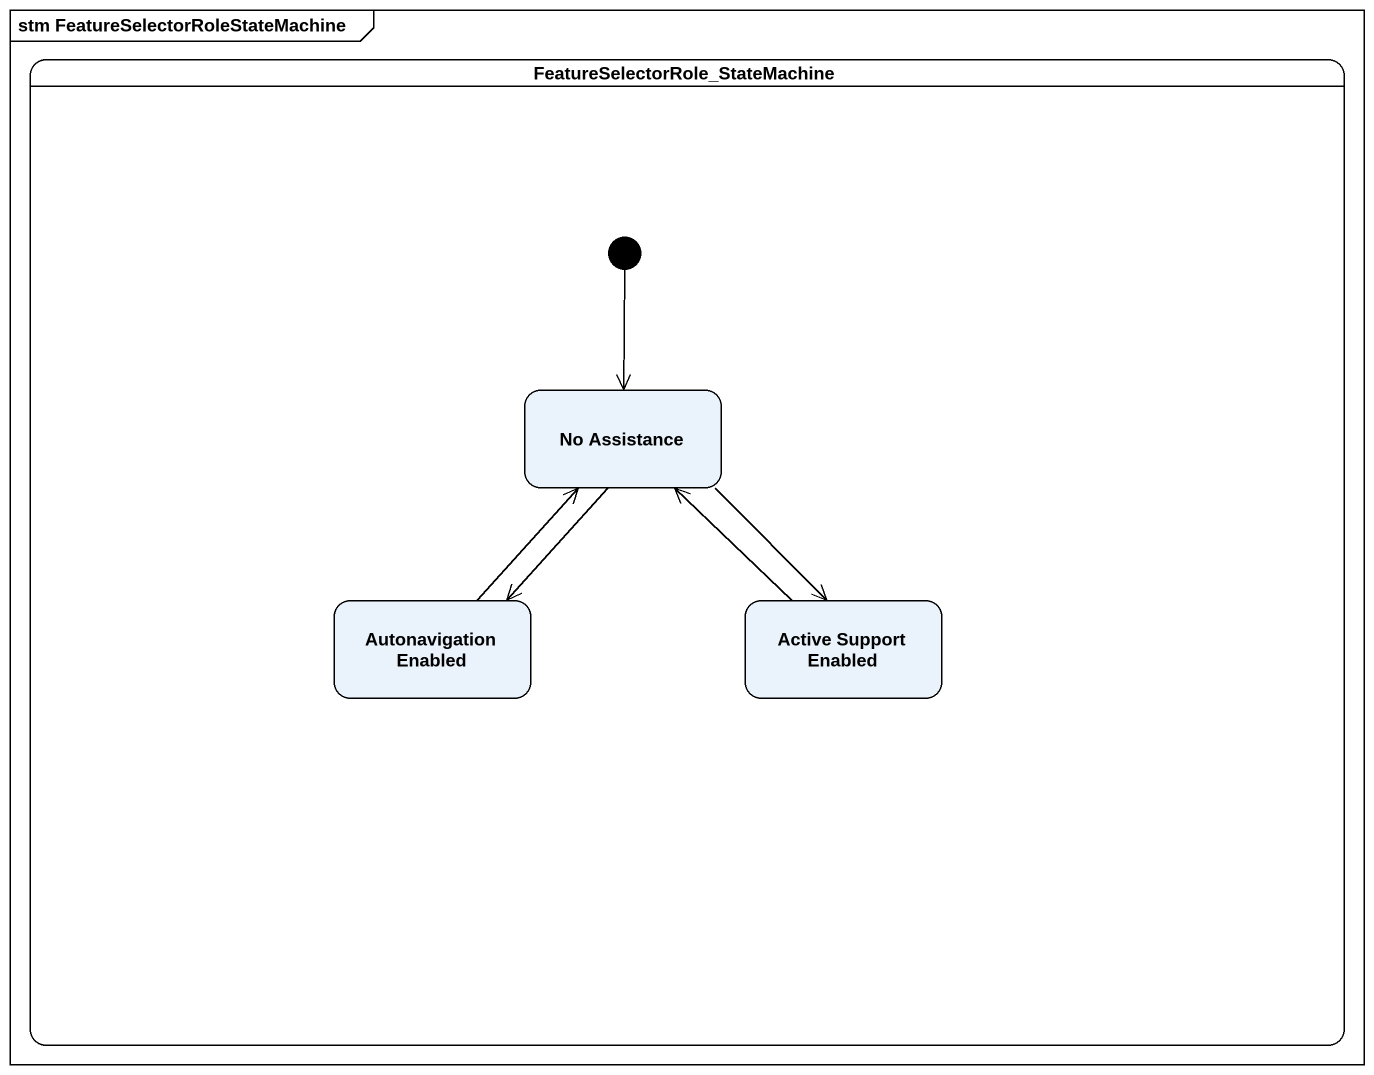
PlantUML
@startuml
mainframe stm FeatureSelectorRoleStateMachine
hide empty description
state "FeatureSelectorRole_StateMachine" as FeatureSelectorRole {
  state "No Assistance" as No_Assistance
  state "Autonavigation Enabled" as Autonavigation_Enabled
  state "Active Support Enabled" as Active_Support_Enabled
  [*] --> No_Assistance
}
No_Assistance --> Autonavigation_Enabled
No_Assistance --> Active_Support_Enabled
Autonavigation_Enabled -up-> No_Assistance
Active_Support_Enabled -up-> No_Assistance
@enduml
